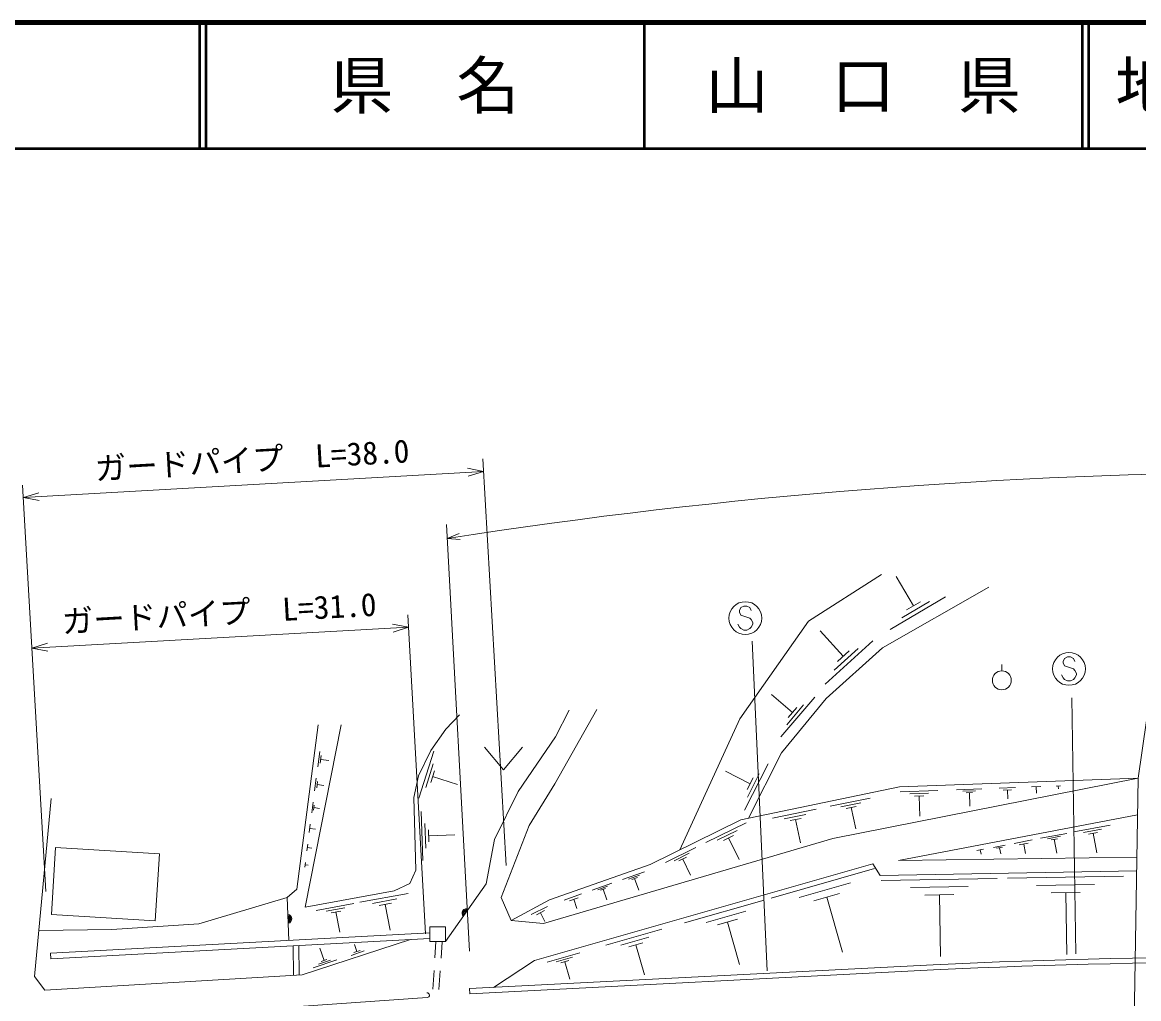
# Model space of a CAD drawing. Units: millimetres, scale not verified. Extents: x 40000 to 680000, y 20000 to 380000.
# Drawn here: x 283705 to 372223, y 302626 to 380000 of the extents above; entities that cross this region are included whole.
import ezdxf
from ezdxf.enums import TextEntityAlignment as Align

# ---------------------------------------------------------------- set-up
doc = ezdxf.new("R2010")
doc.units = ezdxf.units.MM
doc.header["$LTSCALE"] = 1000
for name, color, linetype, lineweight in [('M-BGD', 7, 'Continuous', 13), ('M-STR-HTXT', 7, 'Continuous', 13), ('M-STR-STRC', 7, 'Continuous', 13), ('M-TTL', 2, 'Continuous', 140), ('M-TTL-LINE', 7, 'Continuous', 50)]:
    doc.layers.add(name, color=color, linetype=linetype, lineweight=lineweight)
doc.layers.add('M-TTL-TXT', color=7, linetype='Continuous')
doc.styles.add('ＭＳ ゴシック', font='')
doc.styles.get('ＭＳ ゴシック').set_extended_font_data('MS Gothic')

msp = doc.modelspace()

# ---------------------------------------------------------------- linework, layer by layer
at = {"layer": 'M-BGD'}
for p, q in [((354371, 333752), (352992, 336089)), ((356906, 334461), (352525, 331876)), ((355638, 334106), (353448, 332814)), ((354918, 334075), (353823, 333429)), ((348801, 329767), (346978, 331776)), ((351141, 330974), (347374, 327555)), ((349971, 330370), (348088, 328661)), ((349272, 330194), (348331, 329339)), ((361372, 328603), (361372, 329103)), ((344774, 325297), (343100, 326731)), ((346537, 326509), (343849, 323369)), ((345656, 325903), (344312, 324333)), ((345110, 325690), (344438, 324905)), ((307130, 321004), (307287, 322215)), ((315155, 318525), (316336, 322233)), ((320361, 322565), (321861, 320765)), ((321861, 320765), (323361, 322565)), ((307331, 321286), (307409, 321891)), ((307370, 321589), (308016, 321505)), ((315698, 319373), (316288, 321228)), ((316092, 319758), (316388, 320685)), ((341419, 319654), (339453, 320651)), ((342845, 321247), (340975, 317562)), ((342132, 320451), (341197, 318608)), ((306884, 319099), (307015, 320111)), ((307051, 319334), (307117, 319841)), ((307084, 319588), (307624, 319518)), ((316240, 320222), (318218, 319592)), ((341652, 320115), (341185, 319193)), ((353321, 319024), (356299, 319132)), ((354073, 318852), (355562, 318906)), ((354452, 318667), (355197, 318694)), ((354824, 318681), (354882, 317093)), ((357776, 319185), (359798, 319259)), ((358286, 319069), (359297, 319106)), ((358544, 318943), (359049, 318962)), ((358796, 318953), (358836, 317874)), ((361160, 319308), (362457, 319355)), ((361490, 319147), (362139, 319171)), ((361815, 319159), (361840, 318467)), ((363732, 319401), (364477, 319429)), ((364104, 319415), (364122, 318918)), ((365686, 319472), (366012, 319484)), ((365849, 319478), (365857, 319261)), ((306659, 317364), (306767, 318197)), ((306797, 317558), (306851, 317974)), ((347769, 317872), (350931, 318528)), ((348603, 317825), (350184, 318153)), ((349042, 317697), (349833, 317861)), ((349437, 317779), (349787, 316092)), ((306824, 317766), (307268, 317709)), ((315465, 313569), (315335, 317459)), ((343201, 316924), (346647, 317639)), ((344110, 316873), (345833, 317231)), ((344589, 316733), (345450, 316912)), ((372138, 317208), (353168, 313587)), ((306455, 315786), (306541, 316455)), ((306498, 316120), (306944, 316063)), ((315692, 314550), (315627, 316495)), ((315935, 315045), (315902, 316018)), ((337907, 314997), (341089, 316570)), ((345019, 316822), (345401, 314984)), ((367094, 315838), (369970, 316387)), ((367850, 315784), (369288, 316058)), ((315919, 315531), (317993, 315601)), ((338807, 315178), (340398, 315965)), ((339310, 315163), (340106, 315556)), ((339708, 315359), (340547, 313662)), ((362359, 314934), (363787, 315207)), ((364449, 315333), (366516, 315728)), ((364992, 315294), (366026, 315491)), ((365277, 315205), (365794, 315304)), ((365535, 315255), (365746, 314152)), ((368246, 315660), (368965, 315798)), ((368605, 315729), (368898, 314195)), ((306269, 314350), (306336, 314869)), ((306302, 314609), (306649, 314565)), ((334714, 313418), (337101, 314599)), ((359400, 314369), (359923, 314469)), ((359662, 314419), (359728, 314070)), ((360706, 314619), (361629, 314795)), ((360960, 314540), (361422, 314628)), ((361191, 314584), (361285, 314091)), ((362752, 314812), (363466, 314948)), ((363109, 314880), (363254, 314118)), ((306100, 313042), (306149, 313426)), ((335389, 313554), (336583, 314144)), ((335767, 313542), (336363, 313838)), ((336065, 313690), (336695, 312417)), ((353168, 313587), (372082, 313845)), ((306124, 313234), (306380, 313201)), ((331302, 312068), (333046, 312680)), ((343089, 310603), (351269, 312939)), ((320492, 311717), (317268, 307152)), ((328902, 311226), (330454, 311771)), ((331779, 312105), (332651, 312411)), ((332038, 312065), (332474, 312218)), ((332256, 312142), (332582, 311212)), ((345290, 310641), (349380, 311810)), ((351811, 311999), (360994, 312157)), ((361827, 312171), (371009, 312329)), ((364133, 311599), (368724, 311678)), ((310479, 310261), (314307, 310962)), ((326673, 310444), (328047, 310927)), ((329326, 311259), (330103, 311531)), ((329557, 311224), (329945, 311360)), ((329751, 311292), (330041, 310464)), ((346468, 310388), (348513, 310972)), ((354117, 311427), (358708, 311506)), ((355276, 310834), (357571, 310874)), ((356423, 310854), (356507, 305957)), ((365291, 311006), (367587, 311046)), ((366439, 311026), (366523, 306129)), ((304847, 307247), (304700, 310652)), ((307002, 309623), (310003, 310173)), ((307789, 309561), (309289, 309836)), ((311483, 310181), (313397, 310532)), ((312008, 310013), (312965, 310189)), ((312487, 310101), (312861, 308059)), ((324055, 309285), (325355, 309941)), ((327081, 310382), (327768, 310623)), ((327424, 310502), (327681, 309769)), ((336221, 308641), (342529, 310443)), ((347491, 310680), (348737, 306317)), ((308201, 309430), (308951, 309567)), ((308576, 309498), (308869, 307898)), ((324467, 309276), (325117, 309603)), ((324792, 309439), (325142, 308746)), ((337918, 308671), (341072, 309572)), ((329963, 306853), (334402, 308121)), ((338826, 308475), (340403, 308926)), ((339615, 308701), (340576, 305336)), ((285940, 306233), (316005, 307846)), ((285963, 305794), (316029, 307407)), ((331157, 306874), (333377, 307508)), ((305178, 306824), (305219, 304478)), ((305618, 306832), (305659, 304505)), ((307627, 305640), (307288, 306640)), ((310798, 306404), (309772, 306056)), ((310495, 306454), (309982, 306280)), ((310239, 306367), (310053, 306914)), ((316414, 305867), (316498, 307152)), ((316903, 305835), (316987, 307120)), ((331797, 306737), (332907, 307054)), ((332352, 306895), (333028, 304528)), ((285940, 306233), (285963, 305794)), ((308649, 305708), (306775, 305072)), ((308138, 305674), (307201, 305356)), ((307862, 305720), (307393, 305561)), ((325325, 305525), (327916, 306265)), ((326022, 305537), (327318, 305907)), ((326395, 305457), (327043, 305642)), ((326719, 305549), (327114, 304167)), ((316251, 303372), (316349, 304869)), ((316741, 303340), (316838, 304837)), ((319169, 303422), (355934, 305319)), ((319191, 303009), (355955, 304906)), ((319169, 303422), (319191, 303009))]:
    msp.add_line(p, q, dxfattribs=at)
for points in [[(351829, 336236), (346038, 332548), (340608, 324811), (335844, 314423)], [(360344, 335250), (351916, 330432), (347443, 326415), (343896, 322114), (341278, 316934)], [(371567, 283023), (372187, 320108), (374174, 333824)], [(308980, 324332), (306131, 309870), (313195, 311165), (314444, 311756), (314899, 312801), (314740, 318570), (315126, 320296), (316103, 322295), (317284, 323976), (318374, 325112)], [(320492, 311717), (321155, 315250), (323018, 319043), (325985, 323376), (327053, 325488)], [(329259, 325535), (325932, 319650), (323892, 316362), (321679, 310641), (322479, 308829), (325022, 308570), (347974, 315326), (372187, 320108), (353271, 319422), (340665, 316807), (333494, 313261), (325500, 310457), (322479, 308829)], [(285023, 308031), (290798, 308108), (297704, 308562), (304700, 310652), (305472, 311311), (307159, 324338)], [(286000, 318489), (284682, 304383), (285477, 303293), (305898, 304519), (314494, 307324)], [(321061, 303520), (324326, 305659), (351132, 313316), (351720, 312398), (372064, 312747)], [(315814, 302719), (301103, 301687), (288453, 301021)]]:
    msp.add_lwpolyline(points, dxfattribs=at)
for points in [[(286346, 314605), (294569, 314105), (294247, 308805), (286024, 309304)], [(316029, 308314), (317268, 308314), (317268, 307152), (316029, 307152)]]:
    msp.add_lwpolyline(points, close=True, dxfattribs=at)
msp.add_circle((361372, 327853), 750, dxfattribs=at)
for centre, radius, start, end in [((304719, 308947), 354, 281.26974, 83.67492), ((304719, 308947), 283, 283.49378, 81.45088), ((304719, 308947), 212, 287.24011, 77.70455), ((304719, 308947), 142, 294.95184, 69.99282), ((304719, 308947), 100, 305.2695, 59.67516), ((318925, 309403), 354, 63.56323, 225.96841), ((318925, 309403), 283, 65.78727, 223.74437), ((318925, 309403), 212, 69.53359, 219.99804), ((318925, 309403), 142, 77.24532, 212.28631), ((318925, 309403), 100, 87.56299, 201.96865), ((383314, -284236), 590191, 87.20755, 92.65886), ((383314, -284236), 589777, 87.20755, 92.65886), ((315801, 302906), 188, 274.0127, 94.0127)]:
    msp.add_arc(centre, radius, start, end, dxfattribs=at)
at = {"layer": 'M-STR-HTXT'}
for p, q in [((322063, 313188), (320224, 345415)), ((283786, 342334), (320281, 344416)), ((320281, 344416), (319016, 344657)), ((320281, 344416), (319051, 344033)), ((285567, 311106), (283729, 343333)), ((283786, 342334), (285016, 342718)), ((283786, 342334), (285052, 342094)), ((319173, 306403), (317330, 340199)), ((317390, 339100), (318340, 339500)), ((317390, 339100), (318417, 339006)), ((315675, 307766), (314274, 333058)), ((284466, 330406), (314329, 332060)), ((314329, 332060), (313064, 332303)), ((314329, 332060), (313098, 331679)), ((284466, 330406), (285697, 330787)), ((284466, 330406), (285732, 330163))]:
    msp.add_line(p, q, dxfattribs=at)
msp.add_arc((385416, -98376), 442733, 64.38893, 98.83846, dxfattribs=at)
at = {"layer": 'M-STR-STRC'}
for p, q in [((340916, 333732), (340679, 333613)), ((341152, 333732), (340916, 333732)), ((341388, 333613), (341152, 333732)), ((340679, 333613), (340561, 333377)), ((340561, 333377), (340561, 333259)), ((340561, 333259), (340679, 333023)), ((340679, 333023), (341388, 332786)), ((341507, 333377), (341388, 333613)), ((340561, 332077), (340443, 332313)), ((340679, 331959), (340561, 332077)), ((340916, 331841), (340679, 331959)), ((341388, 331959), (341152, 331841)), ((341388, 332786), (341507, 332668)), ((341507, 332077), (341388, 331959)), ((341507, 332668), (341625, 332432)), ((341625, 332313), (341507, 332077)), ((341625, 332432), (341625, 332313)), ((341152, 331841), (340916, 331841)), ((341587, 330970), (342771, 304833)), ((366343, 329586), (366224, 329350)), ((366224, 329350), (366224, 329232)), ((366579, 329704), (366343, 329586)), ((366815, 329704), (366579, 329704)), ((367052, 329586), (366815, 329704)), ((367170, 329350), (367052, 329586)), ((366224, 329232), (366343, 328995)), ((366343, 328995), (367052, 328759)), ((367052, 328759), (367170, 328641)), ((367170, 328641), (367288, 328404)), ((367288, 328404), (367288, 328286)), ((366224, 328050), (366106, 328286)), ((366343, 327932), (366224, 328050)), ((366579, 327814), (366343, 327932)), ((366815, 327814), (366579, 327814)), ((367052, 327932), (366815, 327814)), ((367170, 328050), (367052, 327932)), ((367288, 328286), (367170, 328050)), ((366934, 326469), (367250, 306175))]:
    msp.add_line(p, q, dxfattribs=at)
for centre in [(341034, 332786), (366697, 328759)]:
    msp.add_circle(centre, 1300, dxfattribs=at)
at = {"layer": 'M-TTL'}
msp.add_line((680000, 380000), (40000, 380000), dxfattribs=at)
at = {"layer": 'M-TTL-LINE'}
for p, q in [((297750, 380000), (297750, 370000)), ((298250, 380000), (298250, 370000)), ((333000, 380000), (333000, 370000)), ((367750, 380000), (367750, 370000)), ((368250, 380000), (368250, 370000)), ((40000, 370000), (680000, 370000))]:
    msp.add_line(p, q, dxfattribs=at)

# ---------------------------------------------------------------- texts
at = {"layer": 'M-STR-HTXT', "style": 'ＭＳ ゴシック'}
for s, rotation, p in [('ガードパイプ  L=38.0', 3.265, (302005, 343875)), ('ガードパイプ\u3000L=31.0', 3.171, (299390, 331733))]:
    msp.add_text(s, height=1833, rotation=rotation, dxfattribs=at).set_placement(p, align=Align.BOTTOM_CENTER)
at = {"layer": 'M-TTL-TXT', "style": 'ＭＳ ゴシック'}
for s, p in [('県\u3000名', (315625, 375000)), ('山\u3000口\u3000県', (350375, 375000))]:
    msp.add_text(s, height=3666, dxfattribs=at).set_placement(p, align=Align.MIDDLE_CENTER)
msp.add_text('地 名', height=3666, dxfattribs=at).set_placement((370380, 375000), align=Align.MIDDLE_LEFT)

doc.saveas('drawing.dxf')
